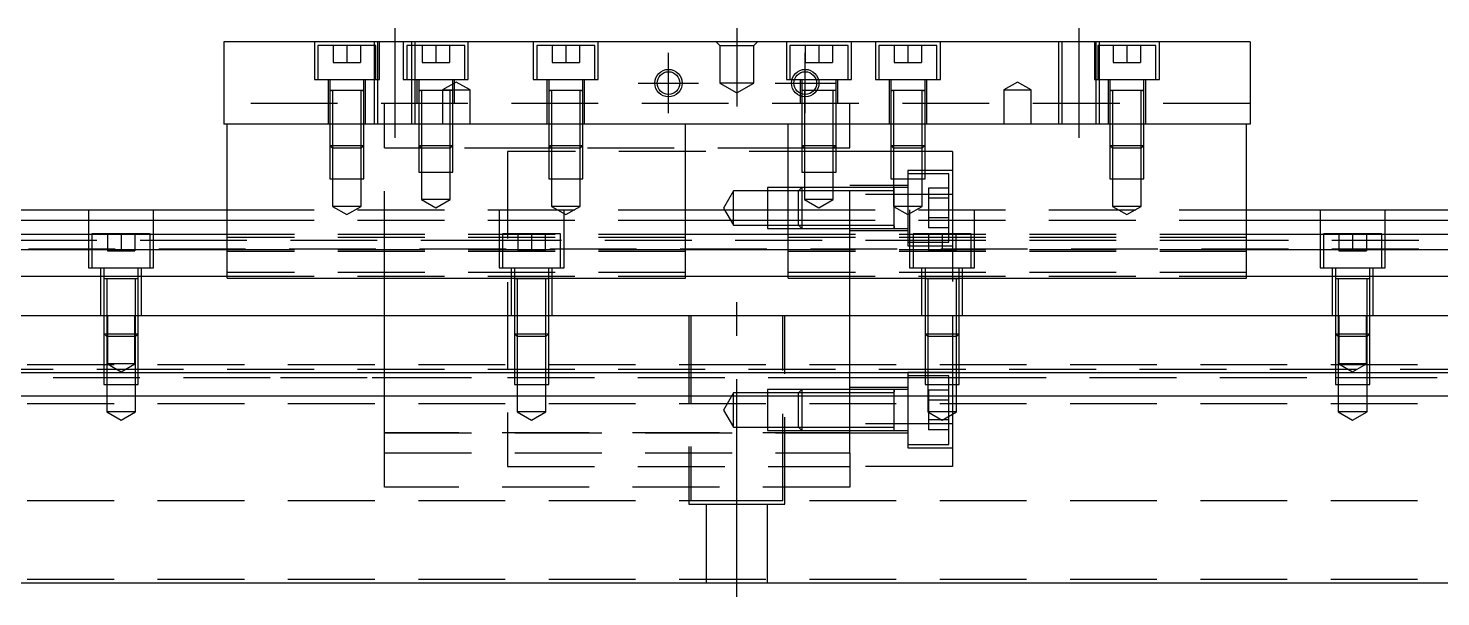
# Model space of a CAD drawing. Extents: x -20 to 806, y -281 to 102.
# Drawn here: x 186.4 to 392.9, y -239 to -156 of the extents above; entities that cross this region are included whole.
import ezdxf

# ---------------------------------------------------------------- set-up
doc = ezdxf.new("R2010")
doc.units = 0
doc.linetypes.add('CENTER', pattern=[50.8, 31.75, -6.35, 6.35, -6.35])
doc.linetypes.add('DASHED', pattern=[19.05, 12.7, -6.35])
doc.layers.get('0').update_dxf_attribs({"linetype": 'CONTINUOUS'})
doc.layers.add('CENTER', color=1, linetype='CENTER')

msp = doc.modelspace()

# ---------------------------------------------------------------- linework, layer by layer
at = {"color": 7, "linetype": 'CONTINUOUS'}
for p, q in [((365, -158.03), (215, -158.03)), ((215, -158.03), (215, -170.03)), ((365, -158.03), (365, -170.03)), ((299.9, -165.13), (299.9, -165.676966)), ((301.67033, -165.13), (301.229838, -165.13)), ((299.9, -165.676966), (299.9, -166.027498)), ((365, -170.03), (215, -170.03)), ((215.5, -192.53), (215.5, -170.03)), ((282.5, -192.53), (282.5, -170.03)), ((297.5, -192.53), (297.5, -170.03)), ((364.5, -192.53), (364.5, -170.03)), ((0, -182.53), (215.5, -182.53)), ((282.5, -182.53), (297.5, -182.53)), ((364.5, -182.53), (580, -182.53)), ((0, -184.069608), (215.5, -184.069608)), ((282.5, -184.069608), (297.5, -184.069608)), ((364.5, -184.069608), (580, -184.069608)), ((215.5, -186.15154), (0, -186.15154)), ((297.5, -186.15154), (282.5, -186.15154)), ((580, -186.15154), (364.5, -186.15154)), ((215.5, -188.366666), (0, -188.366666)), ((297.5, -188.366666), (282.5, -188.366666)), ((580, -188.366666), (364.5, -188.366666)), ((0, -192.211934), (215.5, -192.211934)), ((215.5, -192.53), (282.5, -192.53)), ((282.5, -192.211934), (297.5, -192.211934)), ((297.5, -192.53), (364.5, -192.53)), ((364.5, -192.211934), (580, -192.211934)), ((580, -198.03), (0, -198.03)), ((580, -206.33), (0, -206.33)), ((580, -209.73), (0, -209.73)), ((580, -237.03), (0, -237.03))]:
    msp.add_line(p, q, dxfattribs=at)
at = {"color": 3, "linetype": 'DASHED'}
for p, q in [((228.25, -158.03), (228.25, -163.53)), ((237.25, -158.53), (228.75, -158.53)), ((228.75, -158.53), (228.75, -163.53)), ((231, -158.53), (231, -161.03)), ((233, -158.53), (233, -161.03)), ((235, -158.53), (235, -161.03)), ((237.000006, -158.03), (237.000006, -170.03)), ((237.25, -163.53), (237.25, -158.53)), ((237.5, -158.03), (237.5, -170.03)), ((237.75, -163.53), (237.75, -158.03)), ((241.25, -158.03), (241.25, -163.53)), ((242.999994, -158.53), (241.75, -158.53)), ((241.75, -158.53), (241.75, -163.53)), ((242.5, -170.03), (242.5, -158.03)), ((242.999994, -170.03), (242.999994, -158.03)), ((250.25, -158.53), (242.999994, -158.53)), ((244, -158.53), (244, -161.03)), ((246, -158.53), (246, -161.03)), ((248, -158.53), (248, -161.03)), ((250.25, -163.53), (250.25, -158.53)), ((250.75, -163.53), (250.75, -158.03)), ((260.25, -158.03), (260.25, -163.53)), ((269.25, -158.53), (260.75, -158.53)), ((260.75, -158.53), (260.75, -163.53)), ((263, -158.53), (263, -161.03)), ((265, -158.53), (265, -161.03)), ((267, -158.53), (267, -161.03)), ((269.25, -163.53), (269.25, -158.53)), ((269.75, -163.53), (269.75, -158.03)), ((287.5, -158.53), (287, -158.03)), ((287.5, -158.53), (287.5, -164.03)), ((287.5, -158.53), (292.5, -158.53)), ((292.5, -158.53), (293, -158.03)), ((292.5, -164.03), (292.5, -158.53)), ((297.25, -158.03), (297.25, -163.53)), ((306.25, -158.53), (297.75, -158.53)), ((297.75, -158.53), (297.75, -163.53)), ((300, -158.53), (300, -161.03)), ((302, -158.53), (302, -161.03)), ((304, -158.53), (304, -161.03)), ((306.25, -163.53), (306.25, -158.53)), ((306.75, -163.53), (306.75, -158.03)), ((310.25, -158.03), (310.25, -163.53)), ((319.25, -158.53), (310.75, -158.53)), ((310.75, -158.53), (310.75, -163.53)), ((313, -158.53), (313, -161.03)), ((315, -158.53), (315, -161.03)), ((317, -158.53), (317, -161.03)), ((319.25, -163.53), (319.25, -158.53)), ((319.75, -163.53), (319.75, -158.03)), ((337.000006, -158.03), (337.000006, -170.03)), ((337.5, -158.03), (337.5, -170.03)), ((342.25, -158.03), (342.25, -163.53)), ((342.5, -170.03), (342.5, -158.03)), ((351.25, -158.53), (342.75, -158.53)), ((342.75, -158.53), (342.75, -163.53)), ((342.999994, -170.03), (342.999994, -158.03)), ((345, -158.53), (345, -161.03)), ((347, -158.53), (347, -161.03)), ((349, -158.53), (349, -161.03)), ((351.25, -163.53), (351.25, -158.53)), ((351.75, -163.53), (351.75, -158.03)), ((231, -161.03), (233, -161.03)), ((233, -161.03), (235, -161.03)), ((244, -161.03), (246, -161.03)), ((246, -161.03), (248, -161.03)), ((263, -161.03), (265, -161.03)), ((265, -161.03), (267, -161.03)), ((300, -161.03), (302, -161.03)), ((302, -161.03), (304, -161.03)), ((313, -161.03), (315, -161.03)), ((315, -161.03), (317, -161.03)), ((345, -161.03), (347, -161.03)), ((347, -161.03), (349, -161.03)), ((228.25, -163.53), (237.75, -163.53)), ((230.25, -163.53), (230.25, -170.03)), ((230.5, -163.53), (230.5, -165.13)), ((230.5, -165.125), (230.5, -165.13)), ((230.5, -165.13), (230.757448, -165.13)), ((230.757468, -165.13), (230.5, -165.13)), ((230.5, -165.13), (230.5, -165.135)), ((230.5, -165.13), (230.5, -170.02998)), ((235.242552, -165.13), (230.757468, -165.13)), ((230.9, -165.13), (230.9, -170.02998)), ((235.1, -170.02998), (235.1, -165.13)), ((235.5, -165.13), (235.242552, -165.13)), ((235.242602, -165.13), (235.5, -165.13)), ((235.5, -165.13), (235.5, -163.53)), ((235.5, -165.13), (235.5, -165.125)), ((235.5, -165.135), (235.5, -165.13)), ((235.5, -170.02998), (235.5, -165.13)), ((235.75, -170.03), (235.75, -163.53)), ((241.25, -163.53), (250.75, -163.53)), ((243.25, -163.53), (243.25, -167.03)), ((243.5, -163.53), (243.5, -165.13)), ((243.5, -165.125), (243.5, -165.13)), ((243.5, -165.13), (243.757448, -165.13)), ((243.757468, -165.13), (243.5, -165.13)), ((243.5, -165.13), (243.5, -165.135)), ((243.5, -165.13), (243.5, -167.02998)), ((248.5, -165.13), (243.757468, -165.13)), ((243.9, -165.13), (243.9, -167.02998)), ((249, -163.8753), (247, -165.03)), ((247, -165.03), (249, -165.03)), ((247, -165.03), (247, -170.03)), ((248.1, -167.02998), (248.1, -165.13)), ((248.5, -165.13), (248.5, -163.53)), ((248.5, -165.13), (248.5, -165.125)), ((248.5, -165.135), (248.5, -165.13)), ((248.5, -167.02998), (248.5, -165.13)), ((248.75, -167.03), (248.75, -163.53)), ((251, -165.03), (249, -163.8753)), ((249, -165.03), (251, -165.03)), ((251, -170.03), (251, -165.03)), ((260.25, -163.53), (269.75, -163.53)), ((262.25, -163.53), (262.25, -170.03)), ((262.5, -163.53), (262.5, -165.13)), ((262.5, -165.125), (262.5, -165.13)), ((262.5, -165.13), (262.757448, -165.13)), ((262.757468, -165.13), (262.5, -165.13)), ((262.5, -165.13), (262.5, -170.02998)), ((262.5, -165.13), (262.5, -165.135)), ((267.242552, -165.13), (262.757468, -165.13)), ((262.9, -165.13), (262.9, -170.02998)), ((267.1, -170.02998), (267.1, -165.13)), ((267.5, -165.13), (267.242552, -165.13)), ((267.242602, -165.13), (267.5, -165.13)), ((267.5, -165.13), (267.5, -163.53)), ((267.5, -165.13), (267.5, -165.125)), ((267.5, -170.02998), (267.5, -165.13)), ((267.5, -165.135), (267.5, -165.13)), ((267.75, -170.03), (267.75, -163.53)), ((292.5, -164.03), (287.5, -164.03)), ((287.5, -164.03), (290, -165.473376)), ((290, -165.473376), (292.5, -164.03)), ((297.25, -163.53), (306.75, -163.53)), ((299.25, -163.53), (299.25, -167.03)), ((299.5, -163.53), (299.5, -165.13)), ((299.5, -165.125), (299.5, -165.13)), ((299.757468, -165.13), (299.5, -165.13)), ((299.5, -165.13), (299.5, -165.135)), ((299.5, -165.13), (299.5, -165.602418)), ((301.229562, -165.13), (299.757468, -165.13)), ((301.669968, -165.13), (301.229562, -165.13)), ((304.242552, -165.13), (301.669968, -165.13)), ((304.1, -167.02998), (304.1, -165.13)), ((304.5, -165.13), (304.242552, -165.13)), ((304.5, -165.13), (304.5, -163.53)), ((304.5, -165.13), (304.5, -165.125)), ((304.5, -165.135), (304.5, -165.13)), ((304.5, -167.02998), (304.5, -165.13)), ((304.75, -167.03), (304.75, -163.53)), ((310.25, -163.53), (319.75, -163.53)), ((312.25, -163.53), (312.25, -170.03)), ((312.5, -163.53), (312.5, -165.13)), ((312.5, -165.125), (312.5, -165.13)), ((312.5, -165.13), (312.757448, -165.13)), ((312.757468, -165.13), (312.5, -165.13)), ((312.5, -165.13), (312.5, -165.135)), ((312.5, -165.13), (312.5, -170.02998)), ((317.242552, -165.13), (312.757468, -165.13)), ((312.9, -165.13), (312.9, -170.02998)), ((317.1, -170.02998), (317.1, -165.13)), ((317.5, -165.13), (317.242552, -165.13)), ((317.242602, -165.13), (317.5, -165.13)), ((317.5, -165.13), (317.5, -163.53)), ((317.5, -165.13), (317.5, -165.125)), ((317.5, -165.135), (317.5, -165.13)), ((317.5, -170.02998), (317.5, -165.13)), ((317.75, -170.03), (317.75, -163.53)), ((331, -163.8753), (329, -165.03)), ((329, -165.03), (331, -165.03)), ((329, -165.03), (329, -170.03)), ((333, -165.03), (331, -163.8753)), ((331, -165.03), (333, -165.03)), ((333, -170.03), (333, -165.03)), ((342.25, -163.53), (351.75, -163.53)), ((344.25, -163.53), (344.25, -170.03)), ((344.5, -163.53), (344.5, -165.13)), ((344.5, -165.125), (344.5, -165.13)), ((344.5, -165.13), (344.757448, -165.13)), ((344.757468, -165.13), (344.5, -165.13)), ((344.5, -165.13), (344.5, -165.135)), ((344.5, -165.13), (344.5, -170.02998)), ((349.242552, -165.13), (344.757468, -165.13)), ((344.9, -165.13), (344.9, -170.02998)), ((349.1, -170.02998), (349.1, -165.13)), ((349.5, -165.13), (349.242552, -165.13)), ((349.242602, -165.13), (349.5, -165.13)), ((349.5, -165.13), (349.5, -163.53)), ((349.5, -165.13), (349.5, -165.125)), ((349.5, -165.135), (349.5, -165.13)), ((349.5, -170.02998), (349.5, -165.13)), ((349.75, -170.03), (349.75, -163.53)), ((365, -167.03), (215, -167.03)), ((238.5, -170.03), (238.5, -167.03)), ((243.5, -167.03), (243.5, -173.13)), ((243.500006, -167.03), (243.500006, -173.13)), ((243.9, -167.03), (243.9, -173.53)), ((248.1, -173.53), (248.1, -167.03)), ((248.499994, -173.13), (248.499994, -167.03)), ((248.5, -173.13), (248.5, -167.03)), ((299.5, -165.602418), (299.5, -165.966492)), ((299.5, -165.966492), (299.5, -167.02998)), ((299.5, -167.03), (299.5, -173.13)), ((299.500006, -167.03), (299.500006, -173.13)), ((299.9, -166.027498), (299.9, -167.02998)), ((299.9, -167.03), (299.9, -173.53)), ((304.1, -170.03), (304.1, -167.03)), ((304.499994, -170.03), (304.499994, -167.03)), ((304.5, -170.03), (304.5, -167.03)), ((306.5, -170.03), (306.5, -167.03)), ((230.5, -170.03), (230.5, -173.13)), ((230.500006, -170.03), (230.500006, -173.130006)), ((230.9, -170.03), (230.9, -173.53)), ((235.1, -173.53), (235.1, -170.03)), ((235.499994, -173.130006), (235.499994, -170.03)), ((235.5, -173.13), (235.5, -170.03)), ((238.5, -192.53), (238.5, -170.03)), ((262.5, -170.03), (262.5, -173.13)), ((262.500006, -170.03), (262.500006, -173.130006)), ((262.9, -170.03), (262.9, -173.53)), ((267.1, -173.53), (267.1, -170.03)), ((267.499994, -173.130006), (267.499994, -170.03)), ((267.5, -173.13), (267.5, -170.03)), ((304.1, -173.53), (304.1, -170.03)), ((304.499994, -173.130006), (304.499994, -170.03)), ((304.5, -173.13), (304.5, -170.03)), ((306.5, -192.53), (306.5, -170.03)), ((312.5, -170.03), (312.5, -173.13)), ((312.500006, -170.03), (312.500006, -173.130006)), ((312.9, -170.03), (312.9, -173.53)), ((317.1, -173.53), (317.1, -170.03)), ((317.499994, -173.130006), (317.499994, -170.03)), ((317.5, -173.13), (317.5, -170.03)), ((344.5, -170.03), (344.5, -173.13)), ((344.500006, -170.03), (344.500006, -173.130006)), ((344.9, -170.03), (344.9, -173.53)), ((349.1, -173.53), (349.1, -170.03)), ((349.499994, -173.130006), (349.499994, -170.03)), ((349.5, -173.13), (349.5, -170.03)), ((230.5, -173.13), (235.5, -173.13)), ((230.5, -173.13), (230.9, -173.53)), ((230.500006, -173.13002), (230.500006, -178.03)), ((235.1, -173.53), (235.5, -173.13)), ((235.499994, -178.03), (235.499994, -173.13002)), ((243.5, -173.13), (248.5, -173.13)), ((243.5, -173.13), (243.9, -173.53)), ((243.500006, -173.13002), (243.500006, -177.03)), ((248.1, -173.53), (248.5, -173.13)), ((248.499994, -177.03), (248.499994, -173.13002)), ((262.5, -173.13), (267.5, -173.13)), ((262.5, -173.13), (262.9, -173.53)), ((262.500006, -173.13002), (262.500006, -178.03)), ((267.1, -173.53), (267.5, -173.13)), ((267.499994, -178.03), (267.499994, -173.13002)), ((299.5, -173.13), (304.5, -173.13)), ((299.5, -173.13), (299.9, -173.53)), ((299.500006, -173.13002), (299.500006, -177.03)), ((304.1, -173.53), (304.5, -173.13)), ((304.499994, -177.03), (304.499994, -173.13002)), ((312.5, -173.13), (317.5, -173.13)), ((312.5, -173.13), (312.9, -173.53)), ((312.500006, -173.13002), (312.500006, -178.03)), ((317.1, -173.53), (317.5, -173.13)), ((317.499994, -178.03), (317.499994, -173.13002)), ((344.5, -173.13), (349.5, -173.13)), ((344.5, -173.13), (344.9, -173.53)), ((344.500006, -173.13002), (344.500006, -178.03)), ((349.1, -173.53), (349.5, -173.13)), ((349.499994, -178.03), (349.499994, -173.13002)), ((235.1, -173.53), (230.9, -173.53)), ((230.9, -173.53002), (230.9, -178.03)), ((235.1, -178.03), (235.1, -173.53002)), ((243.9, -173.53), (238.5, -173.53)), ((248.1, -173.53), (243.9, -173.53)), ((243.9, -173.53002), (243.9, -177.03)), ((262.9, -173.53), (248.1, -173.53)), ((248.1, -177.03), (248.1, -173.53002)), ((256.5, -174.03), (256.5, -220.03)), ((304.499994, -174.03), (256.5, -174.03)), ((267.1, -173.53), (262.9, -173.53)), ((262.9, -173.53002), (262.9, -178.03)), ((299.9, -173.53), (267.1, -173.53)), ((267.1, -178.03), (267.1, -173.53002)), ((304.1, -173.53), (299.9, -173.53)), ((299.9, -173.53002), (299.9, -177.03)), ((306.5, -173.53), (304.1, -173.53)), ((304.1, -177.03), (304.1, -173.53002)), ((306.5, -174.03), (304.499994, -174.03)), ((312.500006, -174.03), (306.5, -174.03)), ((317.499994, -174.03), (312.500006, -174.03)), ((317.1, -173.53), (312.9, -173.53)), ((312.9, -173.53002), (312.9, -178.03)), ((317.1, -178.03), (317.1, -173.53002)), ((321.5, -174.03), (317.499994, -174.03)), ((321.5, -174.03), (321.5, -180.2968)), ((349.1, -173.53), (344.9, -173.53)), ((344.9, -173.53002), (344.9, -178.03)), ((349.1, -178.03), (349.1, -173.53002)), ((243.500006, -177.03), (248.499994, -177.03)), ((243.9, -177.03), (243.9, -181.03)), ((248.1, -181.03), (248.1, -177.03)), ((299.500006, -177.03), (304.499994, -177.03)), ((299.9, -177.03), (299.9, -181.03)), ((304.1, -181.03), (304.1, -177.03)), ((315, -176.78), (315, -187.78)), ((321.5, -176.78), (315, -176.78)), ((317.499994, -177.28), (315, -177.28)), ((321, -177.28), (317.499994, -177.28)), ((321, -187.28), (321, -177.28)), ((230.500006, -178.03), (235.499994, -178.03)), ((230.9, -178.03), (230.9, -182.03)), ((235.1, -182.03), (235.1, -178.03)), ((262.500006, -178.03), (267.499994, -178.03)), ((262.9, -178.03), (262.9, -182.03)), ((267.1, -182.03), (267.1, -178.03)), ((294.5, -179.280006), (294.5, -185.279994)), ((299.49998, -179.280006), (294.5, -179.280006)), ((299.5, -179.28), (299, -179.78)), ((299.5, -179.28), (299.5, -185.28)), ((306.5, -179.28), (299.5, -179.28)), ((306.5, -179.280006), (299.5, -179.280006)), ((315, -178.98), (306.5, -178.98)), ((313.005, -179.28), (306.50002, -179.28)), ((312.500006, -178.03), (317.499994, -178.03)), ((312.9, -178.03), (312.9, -182.03)), ((315, -179.28), (312.995, -179.28)), ((313, -179.78), (313, -179.279994)), ((313, -182.28), (313, -179.279994)), ((313, -185.280006), (313, -179.279994)), ((317.1, -182.03), (317.1, -178.03)), ((318, -179.393248), (318, -180.836624)), ((321, -179.393248), (318, -179.393248)), ((344.500006, -178.03), (349.499994, -178.03)), ((344.9, -178.03), (344.9, -182.03)), ((349.1, -182.03), (349.1, -178.03)), ((248.1, -181.03), (243.9, -181.03)), ((243.9, -181.03), (246, -182.242436)), ((246, -182.242436), (248.1, -181.03)), ((289.5, -179.78), (288.056624, -182.28)), ((289.5, -184.78), (289.5, -179.78)), ((294.5, -179.78), (289.5, -179.78)), ((298.99998, -179.78), (294.5, -179.78)), ((299, -184.78), (299, -179.78)), ((306.5, -179.78), (299, -179.78)), ((304.1, -181.03), (299.9, -181.03)), ((299.9, -181.03), (302, -182.242436)), ((302, -182.242436), (304.1, -181.03)), ((321.5, -180.2968), (306.5, -180.2968)), ((313, -179.78), (306.50002, -179.78)), ((313, -184.78), (313, -179.78)), ((321, -180.836624), (318, -180.836624)), ((318, -180.836624), (318, -183.723376)), ((321.5, -180.2968), (321.5, -198.03)), ((195.25, -182.53), (195.25, -191.03)), ((204.75, -191.03), (204.75, -182.53)), ((215.5, -182.53), (282.5, -182.53)), ((235.1, -182.03), (230.9, -182.03)), ((230.9, -182.03), (233, -183.242436)), ((233, -183.242436), (235.1, -182.03)), ((255.25, -182.53), (255.25, -191.03)), ((267.1, -182.03), (262.9, -182.03)), ((262.9, -182.03), (265, -183.242436)), ((264.75, -191.03), (264.75, -182.53)), ((265, -183.242436), (267.1, -182.03)), ((288.056624, -182.28), (289.5, -184.78)), ((297.5, -182.53), (364.5, -182.53)), ((317.1, -182.03), (312.9, -182.03)), ((312.9, -182.03), (315, -183.242436)), ((313, -184.930204), (313, -182.031394)), ((315, -183.242436), (317.1, -182.03)), ((315.25, -182.53), (315.25, -191.03)), ((321, -183.723376), (318, -183.723376)), ((318, -183.723376), (318, -185.166752)), ((324.75, -191.03), (324.75, -182.53)), ((349.1, -182.03), (344.9, -182.03)), ((344.9, -182.03), (347, -183.242436)), ((347, -183.242436), (349.1, -182.03)), ((375.25, -182.53), (375.25, -191.03)), ((384.75, -191.03), (384.75, -182.53)), ((215.5, -184.069608), (282.5, -184.069608)), ((289.5, -184.78), (294.5, -184.78)), ((294.5, -184.78), (298.99998, -184.78)), ((294.5, -185.279994), (299.49998, -185.279994)), ((297.5, -184.069608), (364.5, -184.069608)), ((299, -184.78), (299.5, -185.28)), ((299, -184.78), (306.5, -184.78)), ((299.5, -185.279994), (306.5, -185.279994)), ((299.5, -185.28), (306.5, -185.28)), ((306.5, -185.58), (315, -185.58)), ((306.50002, -184.78), (313, -184.78)), ((306.50002, -185.28), (313.005, -185.28)), ((312.995, -185.28), (315, -185.28)), ((313, -185.280006), (313, -184.78)), ((313, -185.28), (313, -184.930204)), ((313, -184.930204), (313, -185.28)), ((321, -185.166752), (318, -185.166752)), ((215.5, -187.03), (28, -187.03)), ((204.25, -186.03), (195.75, -186.03)), ((195.75, -186.03), (195.75, -191.03)), ((198, -186.03), (198, -188.53)), ((200, -186.03), (200, -188.53)), ((202, -186.03), (202, -188.53)), ((204.25, -191.03), (204.25, -186.03)), ((282.5, -186.15154), (215.5, -186.15154)), ((282.5, -186.55668), (215.5, -186.55668)), ((256.49998, -187.03), (215.5, -187.03)), ((264.25, -186.03), (255.75, -186.03)), ((255.75, -186.03), (255.75, -191.03)), ((321.5, -187.03), (256.5, -187.03)), ((258, -186.03), (258, -188.53)), ((260, -186.03), (260, -188.53)), ((262, -186.03), (262, -188.53)), ((264.25, -191.03), (264.25, -186.03)), ((364.5, -186.15154), (297.5, -186.15154)), ((364.5, -186.55668), (297.5, -186.55668)), ((315, -187.28), (321, -187.28)), ((315, -187.78), (321.5, -187.78)), ((324.25, -186.03), (315.75, -186.03)), ((315.75, -186.03), (315.75, -191.03)), ((318, -186.03), (318, -188.53)), ((320, -186.03), (320, -188.53)), ((364.5, -187.03), (321.50002, -187.03)), ((322, -186.03), (322, -188.53)), ((324.25, -191.03), (324.25, -186.03)), ((523, -187.03), (364.5, -187.03)), ((384.25, -186.03), (375.75, -186.03)), ((375.75, -186.03), (375.75, -191.03)), ((378, -186.03), (378, -188.53)), ((380, -186.03), (380, -188.53)), ((382, -186.03), (382, -188.53)), ((384.25, -191.03), (384.25, -186.03)), ((523, -188.28), (25, -188.28)), ((198, -188.53), (200, -188.53)), ((200, -188.53), (202, -188.53)), ((282.5, -188.366666), (215.5, -188.366666)), ((282.5, -188.61), (215.5, -188.61)), ((258, -188.53), (260, -188.53)), ((260, -188.53), (262, -188.53)), ((364.5, -188.366666), (297.5, -188.366666)), ((364.5, -188.61), (297.5, -188.61)), ((318, -188.53), (320, -188.53)), ((320, -188.53), (322, -188.53)), ((378, -188.53), (380, -188.53)), ((380, -188.53), (382, -188.53)), ((195.25, -191.03), (204.75, -191.03)), ((197, -191.03), (197, -198.03)), ((197.5, -191.03), (197.5, -192.63)), ((202.5, -192.63), (202.5, -191.03)), ((203, -198.03), (203, -191.03)), ((282.5, -191.707372), (215.5, -191.707372)), ((255.25, -191.03), (264.75, -191.03)), ((257, -191.03), (257, -198.03)), ((257.5, -191.03), (257.5, -192.63)), ((262.5, -192.63), (262.5, -191.03)), ((263, -198.03), (263, -191.03)), ((364.5, -191.707372), (297.5, -191.707372)), ((315.25, -191.03), (324.75, -191.03)), ((317, -191.03), (317, -198.03)), ((317.5, -191.03), (317.5, -192.63)), ((322.5, -192.63), (322.5, -191.03)), ((323, -198.03), (323, -191.03)), ((375.25, -191.03), (384.75, -191.03)), ((377, -191.03), (377, -198.03)), ((377.5, -191.03), (377.5, -192.63)), ((382.5, -192.63), (382.5, -191.03)), ((383, -198.03), (383, -191.03)), ((197.5, -192.625), (197.5, -192.63)), ((197.757468, -192.63), (197.5, -192.63)), ((197.5, -192.63), (197.5, -198.02998)), ((197.5, -192.63), (197.5, -192.635)), ((202.242552, -192.63), (197.757468, -192.63)), ((197.9, -192.63), (197.9, -198.02998)), ((202.1, -198.02998), (202.1, -192.63)), ((202.5, -192.63), (202.242552, -192.63)), ((202.5, -192.63), (202.5, -192.625)), ((202.5, -198.02998), (202.5, -192.63)), ((202.5, -192.635), (202.5, -192.63)), ((215.5, -192.211934), (282.5, -192.211934)), ((238.5, -198.03), (238.5, -192.53)), ((257.5, -192.625), (257.5, -192.63)), ((257.757468, -192.63), (257.5, -192.63)), ((257.5, -192.63), (257.5, -198.02998)), ((257.5, -192.63), (257.5, -192.635)), ((262.242552, -192.63), (257.757468, -192.63)), ((257.9, -192.63), (257.9, -198.02998)), ((262.1, -198.02998), (262.1, -192.63)), ((262.5, -192.63), (262.242552, -192.63)), ((262.5, -192.63), (262.5, -192.625)), ((262.5, -198.02998), (262.5, -192.63)), ((262.5, -192.635), (262.5, -192.63)), ((297.5, -192.211934), (364.5, -192.211934)), ((306.5, -198.03), (306.5, -192.53)), ((317.5, -192.625), (317.5, -192.63)), ((317.757468, -192.63), (317.5, -192.63)), ((317.5, -192.63), (317.5, -198.02998)), ((317.5, -192.63), (317.5, -192.635)), ((322.242552, -192.63), (317.757468, -192.63)), ((317.9, -192.63), (317.9, -198.02998)), ((322.1, -198.02998), (322.1, -192.63)), ((322.5, -192.63), (322.242552, -192.63)), ((322.5, -192.63), (322.5, -192.625)), ((322.5, -198.02998), (322.5, -192.63)), ((322.5, -192.635), (322.5, -192.63)), ((377.5, -192.625), (377.5, -192.63)), ((377.757468, -192.63), (377.5, -192.63)), ((377.5, -192.63), (377.5, -198.02998)), ((377.5, -192.63), (377.5, -192.635)), ((382.242552, -192.63), (377.757468, -192.63)), ((377.9, -192.63), (377.9, -198.02998)), ((382.1, -198.02998), (382.1, -192.63)), ((382.5, -192.63), (382.242552, -192.63)), ((382.5, -192.63), (382.5, -192.625)), ((382.5, -198.02998), (382.5, -192.63)), ((382.5, -192.635), (382.5, -192.63)), ((197.5, -198.03), (197.5, -200.63)), ((197.500006, -198.03), (197.500006, -200.630006)), ((197.9, -198.03), (197.9, -201.03)), ((198, -198.03), (198, -205.03)), ((202, -205.03), (202, -198.03)), ((202.1, -201.03), (202.1, -198.03)), ((202.499994, -200.630006), (202.499994, -198.03)), ((202.5, -200.63), (202.5, -198.03)), ((238.5, -206.33), (238.5, -198.03)), ((257.5, -198.03), (257.5, -200.63)), ((257.500006, -198.03), (257.500006, -200.630006)), ((257.9, -198.03), (257.9, -201.03)), ((262.1, -201.03), (262.1, -198.03)), ((262.499994, -200.630006), (262.499994, -198.03)), ((262.5, -200.63), (262.5, -198.03)), ((283, -198.03), (283, -225.53)), ((283.291796, -198.03), (283.291796, -225.03)), ((296.708204, -225.03), (296.708204, -198.03)), ((297, -225.53), (297, -198.03)), ((306.5, -206.33), (306.5, -198.03)), ((317.5, -198.03), (317.5, -200.63)), ((317.500006, -198.03), (317.500006, -200.630006)), ((317.9, -198.03), (317.9, -201.03)), ((321.5, -198.03), (321.5, -201.03)), ((322.1, -201.03), (322.1, -198.03)), ((322.499994, -200.630006), (322.499994, -198.03)), ((322.5, -200.63), (322.5, -198.03)), ((377.5, -198.03), (377.5, -200.63)), ((377.500006, -198.03), (377.500006, -200.630006)), ((377.9, -198.03), (377.9, -201.03)), ((378, -198.03), (378, -205.03)), ((382, -205.03), (382, -198.03)), ((382.1, -201.03), (382.1, -198.03)), ((382.499994, -200.630006), (382.499994, -198.03)), ((382.5, -200.63), (382.5, -198.03)), ((197.5, -200.63), (202.5, -200.63)), ((197.5, -200.63), (197.9, -201.03)), ((197.500006, -200.63002), (197.500006, -206.33)), ((202.1, -201.03), (197.9, -201.03)), ((197.9, -201.03002), (197.9, -208.03)), ((202.1, -201.03), (202.5, -200.63)), ((202.1, -208.03), (202.1, -201.03002)), ((202.499994, -206.33), (202.499994, -200.63002)), ((257.5, -200.63), (262.5, -200.63)), ((257.5, -200.63), (257.9, -201.03)), ((257.500006, -200.63002), (257.500006, -206.33)), ((262.1, -201.03), (257.9, -201.03)), ((257.9, -201.03002), (257.9, -208.03)), ((262.1, -201.03), (262.5, -200.63)), ((262.1, -208.03), (262.1, -201.03002)), ((262.499994, -206.33), (262.499994, -200.63002)), ((317.5, -200.63), (322.5, -200.63)), ((317.5, -200.63), (317.9, -201.03)), ((317.500006, -200.63002), (317.500006, -206.33)), ((322.1, -201.03), (317.9, -201.03)), ((317.9, -201.03002), (317.9, -208.03)), ((321.5, -201.03), (321.5, -206.33)), ((322.1, -201.03), (322.5, -200.63)), ((322.1, -208.03), (322.1, -201.03002)), ((322.499994, -206.33), (322.499994, -200.63002)), ((377.5, -200.63), (382.5, -200.63)), ((377.5, -200.63), (377.9, -201.03)), ((377.500006, -200.63002), (377.500006, -206.33)), ((382.1, -201.03), (377.9, -201.03)), ((377.9, -201.03002), (377.9, -208.03)), ((382.1, -201.03), (382.5, -200.63)), ((382.1, -208.03), (382.1, -201.03002)), ((382.499994, -206.33), (382.499994, -200.63002)), ((580, -205.18), (0, -205.18)), ((25, -205.78), (523, -205.78)), ((197.500006, -206.33), (197.500006, -208.03)), ((202, -205.03), (198, -205.03)), ((198, -205.03), (200, -206.1847)), ((200, -206.1847), (202, -205.03)), ((202.499994, -208.03), (202.499994, -206.33)), ((238.5, -209.73), (238.5, -206.33)), ((257.500006, -206.33), (257.500006, -208.03)), ((262.499994, -208.03), (262.499994, -206.33)), ((306.5, -209.73), (306.5, -206.33)), ((315, -206.28), (315, -217.28)), ((321.5, -206.28), (315, -206.28)), ((317.500006, -206.33), (317.500006, -208.03)), ((321.5, -206.33), (321.5, -208.03)), ((322.499994, -208.03), (322.499994, -206.33)), ((377.500006, -206.33), (377.500006, -208.03)), ((382, -205.03), (378, -205.03)), ((378, -205.03), (380, -206.1847)), ((380, -206.1847), (382, -205.03)), ((382.499994, -208.03), (382.499994, -206.33)), ((56.708204, -207.03), (223.291796, -207.03)), ((197.500006, -207.03), (202.499994, -207.03)), ((197.500006, -208.03), (202.499994, -208.03)), ((197.9, -208.03), (197.9, -212.03)), ((202.1, -212.03), (202.1, -208.03)), ((223.291796, -207.03), (236.708204, -207.03)), ((236.708204, -207.03), (238.5, -207.03)), ((238.5, -207.03), (256.49998, -207.03)), ((256.5, -207.029994), (306.5, -207.029994)), ((256.5, -207.03), (306.5, -207.03)), ((257.500006, -207.03), (262.499994, -207.03)), ((257.500006, -208.03), (262.499994, -208.03)), ((257.9, -208.03), (257.9, -212.03)), ((262.1, -212.03), (262.1, -208.03)), ((306.5, -207.029994), (315, -207.029994)), ((306.5, -207.03), (315, -207.03)), ((315, -208.48), (306.5, -208.48)), ((317.500006, -206.78), (315, -206.78)), ((315, -207.029994), (317.500006, -207.029994)), ((315, -207.03), (317.500006, -207.03)), ((321, -206.78), (317.500006, -206.78)), ((317.500006, -207.029994), (321, -207.029994)), ((317.500006, -207.03), (321, -207.03)), ((317.500006, -207.03), (322.499994, -207.03)), ((317.500006, -208.03), (322.499994, -208.03)), ((317.9, -208.03), (317.9, -212.03)), ((321, -208.03), (321, -206.78)), ((321, -207.029994), (321.5, -207.029994)), ((321, -207.03), (321.5, -207.03)), ((321, -209.73), (321, -208.03)), ((321.5, -208.03), (321.5, -209.73)), ((321.50002, -207.03), (322.499994, -207.03)), ((322.1, -212.03), (322.1, -208.03)), ((322.499994, -207.03), (523.005, -207.03)), ((377.500006, -207.03), (382.499994, -207.03)), ((377.500006, -208.03), (382.499994, -208.03)), ((377.9, -208.03), (377.9, -212.03)), ((382.1, -212.03), (382.1, -208.03)), ((238.5, -218.03), (238.5, -209.73)), ((289.5, -209.28), (288.056624, -211.78)), ((289.5, -214.28), (289.5, -209.28)), ((294.5, -209.28), (289.5, -209.28)), ((294.5, -208.780006), (294.5, -214.779994)), ((299.49998, -208.780006), (294.5, -208.780006)), ((298.99998, -209.28), (294.5, -209.28)), ((299.5, -208.78), (299, -209.28)), ((299, -214.28), (299, -209.28)), ((306.5, -209.28), (299, -209.28)), ((299.5, -208.78), (299.5, -214.78)), ((306.5, -208.78), (299.5, -208.78)), ((306.5, -208.780006), (299.5, -208.780006)), ((306.5, -218.03), (306.5, -209.73)), ((313.005, -208.78), (306.50002, -208.78)), ((313, -209.28), (306.50002, -209.28)), ((315, -208.78), (312.995, -208.78)), ((313, -208.78), (313, -209.12965)), ((313, -209.129602), (313, -208.78)), ((313, -208.78), (313, -209.12965)), ((313, -209.129602), (313, -208.78)), ((313, -209.72965), (313, -209.129602)), ((313, -209.73), (313, -209.28)), ((313, -211.61996), (313, -209.72965)), ((318, -208.893248), (318, -210.336624)), ((321, -208.893248), (318, -208.893248)), ((321, -210.336624), (318, -210.336624)), ((318, -210.336624), (318, -213.223376)), ((321, -216.78), (321, -209.73)), ((321.5, -209.73), (321.5, -213.7632)), ((580, -210.88), (0, -210.88)), ((202.1, -212.03), (197.9, -212.03)), ((197.9, -212.03), (200, -213.242436)), ((200, -213.242436), (202.1, -212.03)), ((262.1, -212.03), (257.9, -212.03)), ((257.9, -212.03), (260, -213.242436)), ((260, -213.242436), (262.1, -212.03)), ((288.056624, -211.78), (289.5, -214.28)), ((313, -214.430204), (313, -211.61996)), ((322.1, -212.03), (317.9, -212.03)), ((317.9, -212.03), (320, -213.242436)), ((320, -213.242436), (322.1, -212.03)), ((382.1, -212.03), (377.9, -212.03)), ((377.9, -212.03), (380, -213.242436)), ((380, -213.242436), (382.1, -212.03)), ((289.5, -214.28), (294.5, -214.28)), ((294.5, -214.28), (298.99998, -214.28)), ((299, -214.28), (306.5, -214.28)), ((299, -214.28), (299.5, -214.78)), ((321.5, -213.7632), (306.5, -213.7632)), ((306.50002, -214.28), (313, -214.28)), ((313, -214.780006), (313, -214.28)), ((313, -214.78), (313, -214.430204)), ((321, -213.223376), (318, -213.223376)), ((318, -213.223376), (318, -214.666752)), ((321, -214.666752), (318, -214.666752)), ((321.5, -213.7632), (321.5, -220.03)), ((238.5, -215.120052), (306.5, -215.120052)), ((306.5, -215.120052), (238.5, -215.120052)), ((294.5, -214.779994), (299.49998, -214.779994)), ((299.5, -214.779994), (306.5, -214.779994)), ((299.5, -214.78), (306.5, -214.78)), ((306.5, -215.08), (315, -215.08)), ((306.50002, -214.78), (313, -214.78)), ((312.995, -214.78), (313, -214.78)), ((313, -214.78), (315, -214.78)), ((313, -214.78), (313.005, -214.78)), ((238.5, -218.03), (306.5, -218.03)), ((238.5, -223.03), (238.5, -218.03)), ((306.5, -218.03), (306.5, -223.03)), ((315, -216.78), (321, -216.78)), ((315, -217.28), (321.5, -217.28)), ((256.5, -220.03), (306.5, -220.03)), ((321.5, -220.03), (306.5, -220.03)), ((306.5, -223.03), (238.5, -223.03)), ((580, -225.03), (0, -225.03)), ((283, -225.53), (290, -225.53)), ((296.708204, -225.03), (283.291796, -225.03)), ((285.5, -225.53), (285.5, -237.03)), ((290, -225.53), (297, -225.53)), ((294.5, -237.03), (294.5, -225.53)), ((580, -236.53), (6.499992, -236.53))]:
    msp.add_line(p, q, dxfattribs=at)
at = {"color": 3, "linetype": 'CONTINUOUS'}
for centre in [(280, -164.03), (300, -164.03)]:
    msp.add_circle(centre, 2, dxfattribs=at)
at = {"color": 7, "linetype": 'CONTINUOUS'}
for centre in [(280, -164.03), (300, -164.03)]:
    msp.add_circle(centre, 1.65, dxfattribs=at)
at = {"layer": 'CENTER', "color": 1, "linetype": 'CENTER'}
for p, q in [((240, -156.03), (240, -172.03)), ((290, -156.03), (290, -167.473376)), ((340, -156.03), (340, -172.03)), ((280, -168.43), (280, -159.63)), ((300, -168.43), (300, -159.63)), ((275.6, -164.03), (284.4, -164.03)), ((295.6, -164.03), (304.4, -164.03)), ((290, -239.03), (290, -196.03))]:
    msp.add_line(p, q, dxfattribs=at)

doc.saveas('drawing.dxf')
